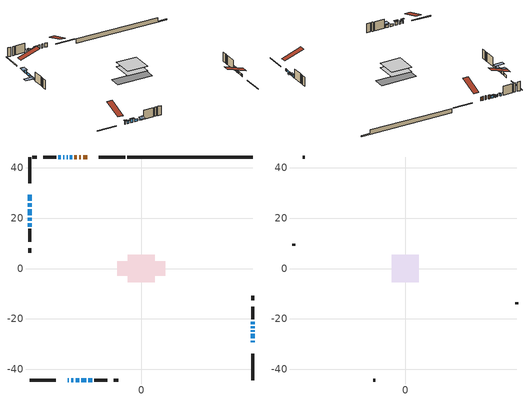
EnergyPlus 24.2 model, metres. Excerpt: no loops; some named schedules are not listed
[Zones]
conditioned space
 floor adiabatic (AdiabaticFloorConstruction): -5.44,-5.44 -5.44,5.44 5.44,5.44 5.44,-5.44 z3.41
 floor foundation (Slab1 construction): -9.48,-2.94 -9.48,2.94 9.48,2.94 9.48,-2.94 z-1.39
 wall outside (RimJoist1 construction): -6.41,44.2 -16.79,44.2 / -44.2,-44.2 -33.82,-44.2 / -44.2,44.2 -44.2,33.82 / 44.2,-44.2 44.2,-33.82 z0.97:1.27
 wall outside (AdiabaticWallConstruction 1): -21.44,44.2 -22.98,44.2 / -23.91,44.2 -24.61,44.2 / -25.54,44.2 -26.47,44.2 z0.97:3
 wall outside (AdiabaticWallConstruction): -29.17,-44.2 -28.76,-44.2 z0.97:2.57; -27.4,44.2 -28.29,44.2 z0.97:2.11; -27.84,-44.2 -26.9,-44.2 z0.97:2.17; -25.97,-44.2 -24.65,-44.2 z0.97:2.8; -44.2,29.17 -44.2,26.87 / -44.2,23.49 -44.2,21.13 / 44.2,-29.17 44.2,-28.67 / -23.72,-44.2 -21.89,-44.2 / -29.22,44.2 -29.61,44.2 / 44.2,-27.74 44.2,-25.91 / 44.2,-24.98 44.2,-24.55 / 44.2,-22.06 44.2,-21.14 / -30.54,44.2 -30.98,44.2 z0.97:2.19; -44.2,25.94 -44.2,24.41 z0.97:2.95; -20.96,-44.2 -19.51,-44.2 z0.97:2.47; -44.2,20.21 -44.2,18.88 / -44.2,17.96 -44.2,16.64 z0.97:1.83; 44.2,-23.62 44.2,-22.98 z0.97:1.81; -31.9,44.2 -32.84,44.2 z0.97:1.96
 wall outside (Wall1 construction): -33.77,44.2 -38.83,44.2 / -18.58,-44.2 -13.52,-44.2 / -44.2,15.71 -44.2,10.65 / 44.2,-20.21 44.2,-15.15 z0.97:5.85
 wall outside (Wall3 construction): -41.46,44.2 -43.27,44.2 / -10.89,-44.2 -9.09,-44.2 / -44.2,8.02 -44.2,6.21 / 44.2,-12.52 44.2,-10.71 z0.97:5.85
 wall foundation (FoundationWall1 construction): -5.48,44.2,-1.39 -5.48,44.2,0.97 39.23,44.2,0.97 39.23,44.2,-0.88 44.2,44.2,-0.88 44.2,44.2,-1.39
 window (WindowConstruction 12): -29.17,-44.2 -28.77,-44.2 z0.97:2.57
 window (WindowConstruction 6): -27.4,44.2 -28.29,44.2 z0.97:2.11
 window (WindowConstruction 7): -27.84,-44.2 -26.9,-44.2 z0.97:2.16
 window (WindowConstruction 8): -25.97,-44.2 -24.65,-44.2 z0.97:2.8
 window (WindowConstruction 9): -44.2,29.17 -44.2,26.87 z0.97:2.19
 window (WindowConstruction 10): -44.2,25.94 -44.2,24.41 z0.97:2.95
 window (WindowConstruction 11): -44.2,23.49 -44.2,21.13 z0.97:2.19
 window (WindowConstruction 14): 44.2,-29.17 44.2,-28.67 z0.97:2.19
 window (WindowConstruction 15): -23.72,-44.2 -21.89,-44.2 z0.97:2.19
 window (WindowConstruction 13): -29.22,44.2 -29.61,44.2 z0.97:2.19
 window (WindowConstruction 16): -20.96,-44.2 -19.51,-44.2 z0.97:2.47
 window (WindowConstruction 17): -44.2,20.21 -44.2,18.89 z0.97:1.83
 window (WindowConstruction 18): -44.2,17.96 -44.2,16.64 z0.97:1.83
 window (WindowConstruction): 44.2,-27.74 44.2,-25.91 z0.97:2.19
 window (WindowConstruction 1): 44.2,-24.98 44.2,-24.55 z0.97:2.19
 window (WindowConstruction 2): 44.2,-23.62 44.2,-22.98 z0.97:1.81
 window (WindowConstruction 3): 44.2,-22.05 44.2,-21.14 z0.97:2.19
 window (WindowConstruction 4): -30.54,44.2 -30.97,44.2 z0.97:2.19
 window (WindowConstruction 5): -31.9,44.2 -32.84,44.2 z0.97:1.96
 door (Door): -21.44,44.2 -22.98,44.2 z0.97:3
 door (Door 1): -23.91,44.2 -24.61,44.2 z0.97:3
 door (Door 2): -25.54,44.2 -26.47,44.2 z0.97:3
 ceiling adiabatic (AdiabaticFloorConstruction): 5.44,-5.44 5.44,5.44 -5.44,5.44 -5.44,-5.44 z3.41
attic - vented
 floor to conditioned space (Floor1 construction Reversed): -5.44,-5.44 -5.44,5.44 5.44,5.44 5.44,-5.44 z5.85
 wall outside (Wall2 construction): -39.76,44.2 -40.53,44.2 / -12.59,-44.2 -11.82,-44.2 / -44.2,9.72 -44.2,8.95 / 44.2,-14.22 44.2,-13.45 z0.97:5.85
 roof outside (Roof1 construction): -20.51,44.2,5.85 -20.51,33.59,9.38 -17.72,33.59,9.38 -17.72,44.2,5.85; -30.1,-44.2,5.85 -30.1,-33.59,9.38 -32.89,-33.59,9.38 -32.89,-44.2,5.85; -44.2,30.1,5.85 -33.59,30.1,9.38 -33.59,32.89,9.38 -44.2,32.89,5.85; 44.2,-30.1,5.85 33.59,-30.1,9.38 33.59,-32.89,9.38 44.2,-32.89,5.85
shading: -28.16,-44.2 -29.78,-44.2 -29.78,-44.66 -28.16,-44.66 z3.18; -28.75,44.2 -26.94,44.2 -26.94,44.66 -28.75,44.66 z2.57; -26.44,-44.2 -28.3,-44.2 -28.3,-44.66 -26.44,-44.66 z2.63; -24.19,-44.2 -26.43,-44.2 -26.43,-44.66 -24.19,-44.66 z3.26; -44.2,23.8 -44.2,26.55 -46.33,26.55 -46.33,23.8 z3.56; -19.13,-44.2 -21.34,-44.2 -21.34,-46.64 -19.13,-46.64 z2.85; -44.2,18.59 -44.2,20.5 -45.42,20.5 -45.42,18.59 z2.13; -44.2,16.34 -44.2,18.26 -49.08,18.26 -49.08,16.34 z2.13; 44.2,-22.68 44.2,-23.92 46.03,-23.92 46.03,-22.68 z2.11; 44.2,-20.53 44.2,-22.66 44.66,-22.66 44.66,-20.53 z2.8; -33.3,44.2 -31.44,44.2 -31.44,44.66 -33.3,44.66 z2.42
[Building]
Building 1: Terrain=Suburbs
[Site:Location]
Halifax Intl AP_NS: Latitude {deg}=44.88; Longitude {deg}=-63.51; Time Zone {hr}=-4; Elevation {m}=145; Keep Site Location Information=Yes
[Site:GroundTemperature:Shallow]
3.15511, 1.33576, 1.19006, 2.05344, 5.51939, 8.9692, 11.96, 13.8546, 14.0156, 12.4746, 9.56009, 6.2161
[Site:WaterMainsTemperature]
Calculation Method=Schedule; Temperature Schedule=mains temperature schedule
[Material] Roughness=Rough; Thermal Absorptance=0.9
Name | Thickness {m} | Conductivity {W/m-K} | Density {kg/m3} | Specific Heat {J/kg-K} | Solar Absorptance | Visible Absorptance
asphalt or fiberglass shingles | 0.00635 | 0.162714 | 1121.4 | 1465.45 | 0.4 | 0.4
ceiling loosefill ins | 0.254 | 0.0480833 | 16.02 | 1046.75 | 0.7 | 0.7
ceiling stud and cavity | 0.1397 | 0.112217 | 65.682 | 1177.47 | 0.7 | 0.7
concrete 4.0 in. | 0.1016 | 1.803125 | 2242.8 | 837.4 | 0.7 | 0.7
concrete 8.0 in. | 0.2032 | 1.803125 | 2242.8 | 837.4 | 0.7 | 0.7
door material | 0.04445 | 0.053851 | 512.64 | 1214.23 | 0.7 | 0.7
door material 1 | 0.04445 | 0.0451087 | 512.64 | 1214.23 | 0.7 | 0.7
exterior vertical ins | 0.0018285 | 0.029427 | 32.04 | 1214.23 | 0.7 | 0.7
floor covering | 0.0127 | 0.0433444 | 54.468 | 1339.84 | 0.6 | 0.6
floor rigid ins; wall rigid ins 1 | 0.512978 | 0.029427 | 32.04 | 1214.23 | 0.7 | 0.7
floor stud and cavity | 0.1397 | 1.75129 | 37.0049 | 1207.88 | 0.7 | 0.7
furniture material conditioned space 1 | 0.1524 | 0.115458 | 640.8 | 1214.23 | 0.6 | 0.6
gypsum board | 0.0127 | 0.160291 | 801 | 837.4 | 0.6 | 0.6
gypsum board 1 | 0.0127 | 0.160291 | 801 | 837.4 | 0.7 | 0.7
osb sheathing 0.5 in. | 0.0127 | 0.115458 | 512.64 | 1214.23 | 0.7 | 0.7
osb sheathing 0.75 in. | 0.01905 | 0.115458 | 512.64 | 1214.23 | 0.7 | 0.7
osb sheathing 2.0 in. | 0.0508 | 0.115458 | 512.64 | 1214.23 | 0.7 | 0.7
rim joist rigid ins; wall rigid ins | 0.051816 | 0.029427 | 32.04 | 1214.23 | 0.7 | 0.7
rim joist stud and cavity | 0.0508 | 0.0405436 | 125.044 | 1163.47 | 0.6 | 0.6
wall stud and cavity | 0.1397 | 0.237545 | 139.0536 | 1170.24 | 0.7 | 0.7
wall stud and cavity 1 | 0.0889 | 6.1454 | 50.32683 | 1063.81 | 0.6 | 0.6
wall stud and cavity 2 | 0.1397 | 0.427258 | 139.0536 | 1170.24 | 0.7 | 0.7
wall stud and cavity 3 | 0.0889 | 0.380278 | 52.3479 | 1209.89 | 0.7 | 0.7
wall stud and cavity 4 | 0.0889 | 0.391764 | 83.0341 | 1211.67 | 0.7 | 0.7
wood siding | 0.0254 | 0.102417 | 544.68 | 1172.36 | 0.4 | 0.4
wood siding 1 | 0.00254 | 0.102417 | 544.68 | 1172.36 | 0.4 | 0.4
wood siding 2; wood siding 3; wood siding 4 | 0.0254 | 0.102417 | 544.68 | 1172.36 | 0.7 | 0.7
[WindowMaterial:SimpleGlazingSystem]
Name | U-Factor {W/m2-K} | Solar Heat Gain Coefficient
WindowMaterial | 2.99685 | 0.54
WindowMaterial 1 | 3.04511 | 0.46
WindowMaterial 10 | 2.992306 | 0.59
WindowMaterial 11 | 3.0383 | 0.47
WindowMaterial 12 | 2.95994 | 0.6
WindowMaterial 13 | 2.992306 | 0.54
WindowMaterial 2 | 3.01559 | 0.52
WindowMaterial 3 | 3.003662 | 0.53
WindowMaterial 4 | 2.99742 | 0.54
WindowMaterial 5 | 2.99117 | 0.54
WindowMaterial 6 | 2.94461 | 0.62
WindowMaterial 7 | 2.98833 | 0.58
WindowMaterial 8 | 2.94007 | 0.62
WindowMaterial 9 | 3.01104 | 0.58
[Construction]
AdiabaticFloorConstruction: floor stud and cavity, floor rigid ins, osb sheathing 0.75 in., floor covering
AdiabaticWallConstruction: wood siding 3, wall rigid ins 1, wall stud and cavity 3, gypsum board
AdiabaticWallConstruction 1: wood siding 4, wall rigid ins 1, wall stud and cavity 3, gypsum board
Door; Door 2: door material
Door 1: door material 1
Floor1 construction Reversed: gypsum board, ceiling stud and cavity, ceiling loosefill ins
FoundationWall1 construction: concrete 8.0 in., gypsum board 1
furniture construction conditioned space 1: furniture material conditioned space 1
PartitionWallConstruction: gypsum board, wall stud and cavity 4, gypsum board
RimJoist1 construction: wood siding 2, rim joist rigid ins, osb sheathing 2.0 in., rim joist stud and cavity
Roof1 construction: asphalt or fiberglass shingles
Slab1 construction: concrete 4.0 in.
Wall1 construction: wood siding, wall rigid ins, osb sheathing 0.5 in., wall stud and cavity, gypsum board
Wall2 construction: wood siding 1, wall stud and cavity 1
Wall3 construction: wood siding, wall rigid ins, osb sheathing 0.5 in., wall stud and cavity 2, gypsum board
WindowConstruction; WindowConstruction 15; WindowConstruction 3: WindowMaterial
WindowConstruction 1; WindowConstruction 2; WindowConstruction 4: WindowMaterial 1
WindowConstruction 10: WindowMaterial 7
WindowConstruction 11: WindowMaterial 8
WindowConstruction 12: WindowMaterial 9
WindowConstruction 13: WindowMaterial 10
WindowConstruction 14: WindowMaterial 11
WindowConstruction 16: WindowMaterial 12
WindowConstruction 17; WindowConstruction 18: WindowMaterial 13
WindowConstruction 5: WindowMaterial 2
WindowConstruction 6: WindowMaterial 3
WindowConstruction 7: WindowMaterial 4
WindowConstruction 8: WindowMaterial 5
WindowConstruction 9: WindowMaterial 6
[Zone] Multiplier=1; Part of Total Floor Area=Yes
Name | Volume {m3}
attic - vented | 68.0215
conditioned space | 586.5
[Space]
Name | Zone | Volume {m3}
attic - vented 1 | attic - vented | 68.0215
conditioned space 1 | conditioned space | 586.5
[ZoneInfiltration:EffectiveLeakageArea]
infil attic - vented 1: Zone or Space=attic - vented 1; Schedule=Always On Discrete; Effective Air Leakage Area {cm2}=4246.21; Stack Coefficient=0.000584932; Wind Coefficient=1.63408e-05
[ZoneMixing]
whole house fan mix: Zone or Space=attic - vented; Schedule=Always On Continuous; Design Flow Rate Calculation Method=Flow/Zone; Design Flow Rate {m3/s}=0; Source Zone or Space=conditioned space
[SurfaceProperty:ExposedFoundationPerimeter]
Slab1: Exposed Perimeter Calculation Method=TotalExposedPerimeter; Total Exposed Perimeter {m}=49.682
[InternalMass] Zone or ZoneList=conditioned space; Space or SpaceList=conditioned space 1
Name | Construction | Surface Area {m2}
furniture mass conditioned space 1 | furniture construction conditioned space 1 | 92
partition wall mass | PartitionWallConstruction | 230
[Lights]
interior lighting: Zone or ZoneList or Space or SpaceList=conditioned space 1; Schedule=interior lighting schedule; Design Level Calculation Method=LightingLevel; Lighting Level {W}=343.2; Return Air Fraction=0; Fraction Radiant=0.6; Fraction Visible=0.2; Fraction Replaceable=1
[People]
occupants: Zone or ZoneList or Space or SpaceList=conditioned space 1; Number of People Schedule=occupants schedule; Number of People Calculation Method=People; Number of People=3; Fraction Radiant=0.314171; Sensible Heat Fraction=0.56303; Activity Level Schedule=occupants activity schedule; Carbon Dioxide Generation Rate {m3/s-W}=0; Enable ASHRAE 55 Comfort Warnings=No; Mean Radiant Temperature Calculation Type=EnclosureAveraged
[ElectricEquipment] Zone or ZoneList or Space or SpaceList=conditioned space 1; Design Level Calculation Method=EquipmentLevel
Name | Schedule | Design Level {W} | Fraction Latent | Fraction Radiant | Fraction Lost
clothes dryer | clothes dryer schedule | 140.772 | 0.015 | 0.081 | 0.85
clothes washer | clothes washer schedule | 32.1985 | 0.03 | 0.162 | 0.7
cooking range | cooking range schedule | 215.147 | 0.08 | 0.432 | 0.2
dishwasher | dishwasher schedule | 66.8632 | 0.3 | 0.18 | 0.4
fridge | fridge schedule | 72.9452 | 0 | 0.6 | 0
mech vent bath fan 0 | mech vent bath fan 0 schedule | 50.2 | 0 | 0 | 1
mech vent bath fan 1 | mech vent bath fan 1 schedule | 50.2 | 0 | 0 | 1
mech vent house fan | mech vent house fan schedule | 20.6 | 0 | 0 | 0.5
mech vent house fan cfis | mech vent house fan cfis schedule | 0 | 0 | 0 | 0
mech vent range fan 0 | mech vent range fan 0 schedule | 57 | 0 | 0 | 1
misc plug loads | misc plug loads schedule | 494.7 | 0.045 | 0.513 | 0.1
whole house fan | Always On Discrete | 0 | 0 | 0 | 1
[OtherEquipment] Zone or ZoneList or Space or SpaceList=conditioned space 1; Design Level Calculation Method=EquipmentLevel
Name | Fuel Type | Schedule | Design Level {W} | Fraction Latent | Fraction Radiant | Fraction Lost
clothes dryer 1 | Electricity | clothes dryer schedule | 0 | 0.015 | 0.081 | 0.85
cooking range 1 | Electricity | cooking range schedule | 0 | 0.08 | 0.432 | 0.2
general water use latent | None | general water use schedule | 62.594 | 1 | 0 | 0
general water use sensible | None | general water use schedule | -61.6891 | 0 | 0.6 | 0
mech vent house fan latent load | None | Always On Discrete | 0 | 1 | 0 | 0
mech vent house fan sensible load | None | Always On Discrete | 0 | 0 | 0 | 0
water heater energy adjustment1 | Electricity | Always On Discrete | 0.01 | 0 | 0 | 1
[ZoneInfiltration:DesignFlowRate] Zone or ZoneList or Space or SpaceList=conditioned space 1; Schedule=Always On Discrete; Design Flow Rate Calculation Method=Flow/Zone; Design Flow Rate {m3/s}=0
infil flow; natural vent flow; whole house fan flow
[Foundation:Kiva]
Foundation Kiva 1: Initial Indoor Air Temperature {C}=18; Wall Height Above Grade {m}=0.969996; Wall Depth Below Slab {m}=0.2032; Custom Block Material Name 1=exterior vertical ins; Custom Block Depth 1 {m}=2.36001; Custom Block X Position 1 {m}=0.2159; Custom Block Z Position 1 {m}=0
[Foundation:Kiva:Settings]
Soil Conductivity {W/m-K}=0.849921; Soil Density {kg/m3}=1842.3; Soil Specific Heat {J/kg-K}=418.7; Ground Solar Absorptivity=0.9; Ground Thermal Absorptivity=0.9; Ground Surface Roughness {m}=0.03; Far-Field Width {m}=40; Deep-Ground Boundary Condition=ZeroFlux; Deep-Ground Depth {m}=40; Minimum Cell Dimension {m}=0.2; Maximum Cell Growth Coefficient=3; Simulation Timestep=Timestep
[Exterior:Lights]
exterior lighting: Schedule=exterior lighting schedule; Design Level {W}=75.6
[Schedule:Constant]
Name | Hourly Value
Always On Continuous; mech vent house fan schedule; mech vent house fan cfis schedule; Always On Discrete | 1
occupants activity schedule | 117.228
fridge schedule | 0
[Schedule:Week:Daily]
interior lighting schedule Week Rule - Jan1-Jan27: interior lighting schedule day, interior lighting schedule day, interior lighting schedule day, interior lighting schedule day, interior lighting schedule day, interior lighting schedule day, interior lighting schedule day, interior lighting schedule default day, interior lighting schedule default day, interior lighting schedule default day, interior lighting schedule default day, interior lighting schedule default day
interior lighting schedule Week Rule - Jan28-Feb3: interior lighting schedule day, interior lighting schedule day, interior lighting schedule day, interior lighting schedule day, interior lighting schedule day 1, interior lighting schedule day 1, interior lighting schedule day 1, interior lighting schedule default day, interior lighting schedule default day, interior lighting schedule default day, interior lighting schedule default day, interior lighting schedule default day
interior lighting schedule Week Rule - Feb4-Feb24: interior lighting schedule day 1, interior lighting schedule day 1, interior lighting schedule day 1, interior lighting schedule day 1, interior lighting schedule day 1, interior lighting schedule day 1, interior lighting schedule day 1, interior lighting schedule default day, interior lighting schedule default day, interior lighting schedule default day, interior lighting schedule default day, interior lighting schedule default day
interior lighting schedule Week Rule - Feb25-Mar3: interior lighting schedule day 1, interior lighting schedule day 1, interior lighting schedule day 1, interior lighting schedule day 1, interior lighting schedule day 2, interior lighting schedule day 2, interior lighting schedule day 2, interior lighting schedule default day, interior lighting schedule default day, interior lighting schedule default day, interior lighting schedule default day, interior lighting schedule default day
interior lighting schedule Week Rule - Mar4-Mar31: interior lighting schedule day 2, interior lighting schedule day 2, interior lighting schedule day 2, interior lighting schedule day 2, interior lighting schedule day 2, interior lighting schedule day 2, interior lighting schedule day 2, interior lighting schedule default day, interior lighting schedule default day, interior lighting schedule default day, interior lighting schedule default day, interior lighting schedule default day
interior lighting schedule Week Rule - Apr1-Apr28: interior lighting schedule day 3, interior lighting schedule day 3, interior lighting schedule day 3, interior lighting schedule day 3, interior lighting schedule day 3, interior lighting schedule day 3, interior lighting schedule day 3, interior lighting schedule default day, interior lighting schedule default day, interior lighting schedule default day, interior lighting schedule default day, interior lighting schedule default day
interior lighting schedule Week Rule - Apr29-May5: interior lighting schedule day 3, interior lighting schedule day 3, interior lighting schedule day 4, interior lighting schedule day 4, interior lighting schedule day 4, interior lighting schedule day 4, interior lighting schedule day 4, interior lighting schedule default day, interior lighting schedule default day, interior lighting schedule default day, interior lighting schedule default day, interior lighting schedule default day
interior lighting schedule Week Rule - May6-May26: interior lighting schedule day 4, interior lighting schedule day 4, interior lighting schedule day 4, interior lighting schedule day 4, interior lighting schedule day 4, interior lighting schedule day 4, interior lighting schedule day 4, interior lighting schedule default day, interior lighting schedule default day, interior lighting schedule default day, interior lighting schedule default day, interior lighting schedule default day
interior lighting schedule Week Rule - May27-Jun2: interior lighting schedule day 4, interior lighting schedule day 4, interior lighting schedule day 4, interior lighting schedule day 4, interior lighting schedule day 4, interior lighting schedule day 5, interior lighting schedule day 5, interior lighting schedule default day, interior lighting schedule default day, interior lighting schedule default day, interior lighting schedule default day, interior lighting schedule default day
interior lighting schedule Week Rule - Jun3-Jun30: interior lighting schedule day 5, interior lighting schedule day 5, interior lighting schedule day 5, interior lighting schedule day 5, interior lighting schedule day 5, interior lighting schedule day 5, interior lighting schedule day 5, interior lighting schedule default day, interior lighting schedule default day, interior lighting schedule default day, interior lighting schedule default day, interior lighting schedule default day
interior lighting schedule Week Rule - Jul1-Jul28: interior lighting schedule day 6, interior lighting schedule day 6, interior lighting schedule day 6, interior lighting schedule day 6, interior lighting schedule day 6, interior lighting schedule day 6, interior lighting schedule day 6, interior lighting schedule default day, interior lighting schedule default day, interior lighting schedule default day, interior lighting schedule default day, interior lighting schedule default day
interior lighting schedule Week Rule - Jul29-Aug4: interior lighting schedule day 6, interior lighting schedule day 6, interior lighting schedule day 6, interior lighting schedule day 7, interior lighting schedule day 7, interior lighting schedule day 7, interior lighting schedule day 7, interior lighting schedule default day, interior lighting schedule default day, interior lighting schedule default day, interior lighting schedule default day, interior lighting schedule default day
interior lighting schedule Week Rule - Aug5-Aug25: interior lighting schedule day 7, interior lighting schedule day 7, interior lighting schedule day 7, interior lighting schedule day 7, interior lighting schedule day 7, interior lighting schedule day 7, interior lighting schedule day 7, interior lighting schedule default day, interior lighting schedule default day, interior lighting schedule default day, interior lighting schedule default day, interior lighting schedule default day
interior lighting schedule Week Rule - Aug26-Sep1: interior lighting schedule day 7, interior lighting schedule day 7, interior lighting schedule day 7, interior lighting schedule day 7, interior lighting schedule day 7, interior lighting schedule day 7, interior lighting schedule day 8, interior lighting schedule default day, interior lighting schedule default day, interior lighting schedule default day, interior lighting schedule default day, interior lighting schedule default day
interior lighting schedule Week Rule - Sep2-Sep29: interior lighting schedule day 8, interior lighting schedule day 8, interior lighting schedule day 8, interior lighting schedule day 8, interior lighting schedule day 8, interior lighting schedule day 8, interior lighting schedule day 8, interior lighting schedule default day, interior lighting schedule default day, interior lighting schedule default day, interior lighting schedule default day, interior lighting schedule default day
interior lighting schedule Week Rule - Sep30-Oct6: interior lighting schedule day 8, interior lighting schedule day 9, interior lighting schedule day 9, interior lighting schedule day 9, interior lighting schedule day 9, interior lighting schedule day 9, interior lighting schedule day 9, interior lighting schedule default day, interior lighting schedule default day, interior lighting schedule default day, interior lighting schedule default day, interior lighting schedule default day
interior lighting schedule Week Rule - Oct7-Oct27: interior lighting schedule day 9, interior lighting schedule day 9, interior lighting schedule day 9, interior lighting schedule day 9, interior lighting schedule day 9, interior lighting schedule day 9, interior lighting schedule day 9, interior lighting schedule default day, interior lighting schedule default day, interior lighting schedule default day, interior lighting schedule default day, interior lighting schedule default day
interior lighting schedule Week Rule - Oct28-Nov3: interior lighting schedule day 9, interior lighting schedule day 9, interior lighting schedule day 9, interior lighting schedule day 9, interior lighting schedule day 10, interior lighting schedule day 10, interior lighting schedule day 10, interior lighting schedule default day, interior lighting schedule default day, interior lighting schedule default day, interior lighting schedule default day, interior lighting schedule default day
interior lighting schedule Week Rule - Nov4-Nov24: interior lighting schedule day 10, interior lighting schedule day 10, interior lighting schedule day 10, interior lighting schedule day 10, interior lighting schedule day 10, interior lighting schedule day 10, interior lighting schedule day 10, interior lighting schedule default day, interior lighting schedule default day, interior lighting schedule default day, interior lighting schedule default day, interior lighting schedule default day
interior lighting schedule Week Rule - Nov25-Dec1: interior lighting schedule day 10, interior lighting schedule day 10, interior lighting schedule day 10, interior lighting schedule day 10, interior lighting schedule day 10, interior lighting schedule day 10, interior lighting schedule day 11, interior lighting schedule default day, interior lighting schedule default day, interior lighting schedule default day, interior lighting schedule default day, interior lighting schedule default day
interior lighting schedule Week Rule - Dec2-Dec31: interior lighting schedule day 11, interior lighting schedule day 11, interior lighting schedule day 11, interior lighting schedule day 11, interior lighting schedule day 11, interior lighting schedule day 11, interior lighting schedule day 11, interior lighting schedule default day, interior lighting schedule default day, interior lighting schedule default day, interior lighting schedule default day, interior lighting schedule default day
occupants schedule Week Rule - Jan1-Dec31: occupants schedule day, occupants schedule day, occupants schedule day, occupants schedule day, occupants schedule day, occupants schedule day, occupants schedule day, occupants schedule default day, occupants schedule default day, occupants schedule default day, occupants schedule default day, occupants schedule default day
clothes dryer schedule Week Rule - Jan1-Dec31: clothes dryer schedule day, clothes dryer schedule day, clothes dryer schedule day, clothes dryer schedule day, clothes dryer schedule day, clothes dryer schedule day, clothes dryer schedule day, clothes dryer schedule default day, clothes dryer schedule default day, clothes dryer schedule default day, clothes dryer schedule default day, clothes dryer schedule default day
clothes washer schedule Week Rule - Jan1-Dec31: clothes washer schedule day, clothes washer schedule day, clothes washer schedule day, clothes washer schedule day, clothes washer schedule day, clothes washer schedule day, clothes washer schedule day, clothes washer schedule default day, clothes washer schedule default day, clothes washer schedule default day, clothes washer schedule default day, clothes washer schedule default day
cooking range schedule Week Rule - Jan1-Dec31: cooking range schedule day, cooking range schedule day, cooking range schedule day, cooking range schedule day, cooking range schedule day, cooking range schedule day, cooking range schedule day, cooking range schedule default day, cooking range schedule default day, cooking range schedule default day, cooking range schedule default day, cooking range schedule default day
dishwasher schedule Week Rule - Jan1-Dec31: dishwasher schedule day, dishwasher schedule day, dishwasher schedule day, dishwasher schedule day, dishwasher schedule day, dishwasher schedule day, dishwasher schedule day, dishwasher schedule default day, dishwasher schedule default day, dishwasher schedule default day, dishwasher schedule default day, dishwasher schedule default day
mech vent bath fan 0 schedule Week Rule - Jan1-Dec31: mech vent bath fan 0 schedule day, mech vent bath fan 0 schedule day, mech vent bath fan 0 schedule day, mech vent bath fan 0 schedule day, mech vent bath fan 0 schedule day, mech vent bath fan 0 schedule day, mech vent bath fan 0 schedule day, mech vent bath fan 0 schedule default day, mech vent bath fan 0 schedule default day, mech vent bath fan 0 schedule default day, mech vent bath fan 0 schedule default day, mech vent bath fan 0 schedule default day
mech vent bath fan 1 schedule Week Rule - Jan1-Dec31: mech vent bath fan 1 schedule day, mech vent bath fan 1 schedule day, mech vent bath fan 1 schedule day, mech vent bath fan 1 schedule day, mech vent bath fan 1 schedule day, mech vent bath fan 1 schedule day, mech vent bath fan 1 schedule day, mech vent bath fan 1 schedule default day, mech vent bath fan 1 schedule default day, mech vent bath fan 1 schedule default day, mech vent bath fan 1 schedule default day, mech vent bath fan 1 schedule default day
mech vent range fan 0 schedule Week Rule - Jan1-Dec31: mech vent range fan 0 schedule day, mech vent range fan 0 schedule day, mech vent range fan 0 schedule day, mech vent range fan 0 schedule day, mech vent range fan 0 schedule day, mech vent range fan 0 schedule day, mech vent range fan 0 schedule day, mech vent range fan 0 schedule default day, mech vent range fan 0 schedule default day, mech vent range fan 0 schedule default day, mech vent range fan 0 schedule default day, mech vent range fan 0 schedule default day
misc plug loads schedule Week Rule - Jan1-Dec31: misc plug loads schedule day, misc plug loads schedule day, misc plug loads schedule day, misc plug loads schedule day, misc plug loads schedule day, misc plug loads schedule day, misc plug loads schedule day, misc plug loads schedule default day, misc plug loads schedule default day, misc plug loads schedule default day, misc plug loads schedule default day, misc plug loads schedule default day
general water use schedule Week Rule - Jan1-Dec31: general water use schedule day, general water use schedule day, general water use schedule day, general water use schedule day, general water use schedule day, general water use schedule day, general water use schedule day, general water use schedule default day, general water use schedule default day, general water use schedule default day, general water use schedule default day, general water use schedule default day
exterior lighting schedule Week Rule - Jan1-Jan27: exterior lighting schedule day, exterior lighting schedule day, exterior lighting schedule day, exterior lighting schedule day, exterior lighting schedule day, exterior lighting schedule day, exterior lighting schedule day, exterior lighting schedule default day, exterior lighting schedule default day, exterior lighting schedule default day, exterior lighting schedule default day, exterior lighting schedule default day
exterior lighting schedule Week Rule - Jan28-Feb3: exterior lighting schedule day, exterior lighting schedule day, exterior lighting schedule day, exterior lighting schedule day, exterior lighting schedule day 1, exterior lighting schedule day 1, exterior lighting schedule day 1, exterior lighting schedule default day, exterior lighting schedule default day, exterior lighting schedule default day, exterior lighting schedule default day, exterior lighting schedule default day
exterior lighting schedule Week Rule - Feb4-Feb24: exterior lighting schedule day 1, exterior lighting schedule day 1, exterior lighting schedule day 1, exterior lighting schedule day 1, exterior lighting schedule day 1, exterior lighting schedule day 1, exterior lighting schedule day 1, exterior lighting schedule default day, exterior lighting schedule default day, exterior lighting schedule default day, exterior lighting schedule default day, exterior lighting schedule default day
exterior lighting schedule Week Rule - Feb25-Mar3: exterior lighting schedule day 1, exterior lighting schedule day 1, exterior lighting schedule day 1, exterior lighting schedule day 1, exterior lighting schedule day 2, exterior lighting schedule day 2, exterior lighting schedule day 2, exterior lighting schedule default day, exterior lighting schedule default day, exterior lighting schedule default day, exterior lighting schedule default day, exterior lighting schedule default day
exterior lighting schedule Week Rule - Mar4-Mar31: exterior lighting schedule day 2, exterior lighting schedule day 2, exterior lighting schedule day 2, exterior lighting schedule day 2, exterior lighting schedule day 2, exterior lighting schedule day 2, exterior lighting schedule day 2, exterior lighting schedule default day, exterior lighting schedule default day, exterior lighting schedule default day, exterior lighting schedule default day, exterior lighting schedule default day
exterior lighting schedule Week Rule - Apr1-Apr28: exterior lighting schedule day 3, exterior lighting schedule day 3, exterior lighting schedule day 3, exterior lighting schedule day 3, exterior lighting schedule day 3, exterior lighting schedule day 3, exterior lighting schedule day 3, exterior lighting schedule default day, exterior lighting schedule default day, exterior lighting schedule default day, exterior lighting schedule default day, exterior lighting schedule default day
exterior lighting schedule Week Rule - Apr29-May5: exterior lighting schedule day 3, exterior lighting schedule day 3, exterior lighting schedule day 4, exterior lighting schedule day 4, exterior lighting schedule day 4, exterior lighting schedule day 4, exterior lighting schedule day 4, exterior lighting schedule default day, exterior lighting schedule default day, exterior lighting schedule default day, exterior lighting schedule default day, exterior lighting schedule default day
exterior lighting schedule Week Rule - May6-May26: exterior lighting schedule day 4, exterior lighting schedule day 4, exterior lighting schedule day 4, exterior lighting schedule day 4, exterior lighting schedule day 4, exterior lighting schedule day 4, exterior lighting schedule day 4, exterior lighting schedule default day, exterior lighting schedule default day, exterior lighting schedule default day, exterior lighting schedule default day, exterior lighting schedule default day
exterior lighting schedule Week Rule - May27-Jun2: exterior lighting schedule day 4, exterior lighting schedule day 4, exterior lighting schedule day 4, exterior lighting schedule day 4, exterior lighting schedule day 4, exterior lighting schedule day 5, exterior lighting schedule day 5, exterior lighting schedule default day, exterior lighting schedule default day, exterior lighting schedule default day, exterior lighting schedule default day, exterior lighting schedule default day
exterior lighting schedule Week Rule - Jun3-Jun30: exterior lighting schedule day 5, exterior lighting schedule day 5, exterior lighting schedule day 5, exterior lighting schedule day 5, exterior lighting schedule day 5, exterior lighting schedule day 5, exterior lighting schedule day 5, exterior lighting schedule default day, exterior lighting schedule default day, exterior lighting schedule default day, exterior lighting schedule default day, exterior lighting schedule default day
exterior lighting schedule Week Rule - Jul1-Jul28: exterior lighting schedule day 6, exterior lighting schedule day 6, exterior lighting schedule day 6, exterior lighting schedule day 6, exterior lighting schedule day 6, exterior lighting schedule day 6, exterior lighting schedule day 6, exterior lighting schedule default day, exterior lighting schedule default day, exterior lighting schedule default day, exterior lighting schedule default day, exterior lighting schedule default day
exterior lighting schedule Week Rule - Jul29-Aug4: exterior lighting schedule day 6, exterior lighting schedule day 6, exterior lighting schedule day 6, exterior lighting schedule day 7, exterior lighting schedule day 7, exterior lighting schedule day 7, exterior lighting schedule day 7, exterior lighting schedule default day, exterior lighting schedule default day, exterior lighting schedule default day, exterior lighting schedule default day, exterior lighting schedule default day
exterior lighting schedule Week Rule - Aug5-Aug25: exterior lighting schedule day 7, exterior lighting schedule day 7, exterior lighting schedule day 7, exterior lighting schedule day 7, exterior lighting schedule day 7, exterior lighting schedule day 7, exterior lighting schedule day 7, exterior lighting schedule default day, exterior lighting schedule default day, exterior lighting schedule default day, exterior lighting schedule default day, exterior lighting schedule default day
[Schedule:Year]
interior lighting schedule: interior lighting schedule Week Rule - Jan1-Jan27, 1, 1, 1, 27, interior lighting schedule Week Rule - Jan28-Feb3, 1, 28, 2, 3, interior lighting schedule Week Rule - Feb4-Feb24, 2, 4, 2, 24, interior lighting schedule Week Rule - Feb25-Mar3, 2, 25, 3, 3, interior lighting schedule Week Rule - Mar4-Mar31, 3, 4, 3, 31, interior lighting schedule Week Rule - Apr1-Apr28, 4, 1, 4, 28, interior lighting schedule Week Rule - Apr29-May5, 4, 29, 5, 5, interior lighting schedule Week Rule - May6-May26, 5, 6, 5, 26, interior lighting schedule Week Rule - May27-Jun2, 5, 27, 6, 2, interior lighting schedule Week Rule - Jun3-Jun30, 6, 3, 6, 30, interior lighting schedule Week Rule - Jul1-Jul28, 7, 1, 7, 28, interior lighting schedule Week Rule - Jul29-Aug4, 7, 29, 8, 4, interior lighting schedule Week Rule - Aug5-Aug25, 8, 5, 8, 25, interior lighting schedule Week Rule - Aug26-Sep1, 8, 26, 9, 1, interior lighting schedule Week Rule - Sep2-Sep29, 9, 2, 9, 29, interior lighting schedule Week Rule - Sep30-Oct6, 9, 30, 10, 6, interior lighting schedule Week Rule - Oct7-Oct27, 10, 7, 10, 27, interior lighting schedule Week Rule - Oct28-Nov3, 10, 28, 11, 3, interior lighting schedule Week Rule - Nov4-Nov24, 11, 4, 11, 24, interior lighting schedule Week Rule - Nov25-Dec1, 11, 25, 12, 1, interior lighting schedule Week Rule - Dec2-Dec31, 12, 2, 12, 31
occupants schedule: occupants schedule Week Rule - Jan1-Dec31, 1, 1, 12, 31
clothes dryer schedule: clothes dryer schedule Week Rule - Jan1-Dec31, 1, 1, 12, 31
clothes washer schedule: clothes washer schedule Week Rule - Jan1-Dec31, 1, 1, 12, 31
cooking range schedule: cooking range schedule Week Rule - Jan1-Dec31, 1, 1, 12, 31
dishwasher schedule: dishwasher schedule Week Rule - Jan1-Dec31, 1, 1, 12, 31
mech vent bath fan 0 schedule: mech vent bath fan 0 schedule Week Rule - Jan1-Dec31, 1, 1, 12, 31
mech vent bath fan 1 schedule: mech vent bath fan 1 schedule Week Rule - Jan1-Dec31, 1, 1, 12, 31
mech vent range fan 0 schedule: mech vent range fan 0 schedule Week Rule - Jan1-Dec31, 1, 1, 12, 31
misc plug loads schedule: misc plug loads schedule Week Rule - Jan1-Dec31, 1, 1, 12, 31
general water use schedule: general water use schedule Week Rule - Jan1-Dec31, 1, 1, 12, 31
exterior lighting schedule: exterior lighting schedule Week Rule - Jan1-Jan27, 1, 1, 1, 27, exterior lighting schedule Week Rule - Jan28-Feb3, 1, 28, 2, 3, exterior lighting schedule Week Rule - Feb4-Feb24, 2, 4, 2, 24, exterior lighting schedule Week Rule - Feb25-Mar3, 2, 25, 3, 3, exterior lighting schedule Week Rule - Mar4-Mar31, 3, 4, 3, 31, exterior lighting schedule Week Rule - Apr1-Apr28, 4, 1, 4, 28, exterior lighting schedule Week Rule - Apr29-May5, 4, 29, 5, 5, exterior lighting schedule Week Rule - May6-May26, 5, 6, 5, 26, exterior lighting schedule Week Rule - May27-Jun2, 5, 27, 6, 2, exterior lighting schedule Week Rule - Jun3-Jun30, 6, 3, 6, 30, exterior lighting schedule Week Rule - Jul1-Jul28, 7, 1, 7, 28, exterior lighting schedule Week Rule - Jul29-Aug4, 7, 29, 8, 4, exterior lighting schedule Week Rule - Aug5-Aug25, 8, 5, 8, 25, exterior lighting schedule Week Rule - Aug26-Sep1, 8, 26, 9, 1, exterior lighting schedule Week Rule - Sep2-Sep29, 9, 2, 9, 29, exterior lighting schedule Week Rule - Sep30-Oct6, 9, 30, 10, 6, exterior lighting schedule Week Rule - Oct7-Oct27, 10, 7, 10, 27, exterior lighting schedule Week Rule - Oct28-Nov3, 10, 28, 11, 3, exterior lighting schedule Week Rule - Nov4-Nov24, 11, 4, 11, 24, exterior lighting schedule Week Rule - Nov25-Dec1, 11, 25, 12, 1, exterior lighting schedule Week Rule - Dec2-Dec31, 12, 2, 12, 31
[Schedule:Compact]
mains temperature schedule: Through: 01/01, For: AllDays, Until: 24:00, 7.41, Through: 01/02, For: AllDays, Until: 24:00, 7.34833, Through: 01/03, For: AllDays, Until: 24:00, 7.28778, Through: 01/04, For: AllDays, Until: 24:00, 7.22889, Through: 01/05, For: AllDays, Until: 24:00, 7.17056, Through: 01/06, For: AllDays, Until: 24:00, 7.11333, Through: 01/07, For: AllDays, Until: 24:00, 7.05722, Through: 01/08, For: AllDays, Until: 24:00, 7.00167, Through: 01/09, For: AllDays, Until: 24:00, 6.94778, Through: 01/10, For: AllDays, Until: 24:00, 6.895, Through: 01/11, For: AllDays, Until: 24:00, 6.84333, Through: 01/12, For: AllDays, Until: 24:00, 6.79278, Through: 01/13, For: AllDays, Until: 24:00, 6.74389, Through: 01/14, For: AllDays, Until: 24:00, 6.69556, Through: 01/15, For: AllDays, Until: 24:00, 6.64889, Through: 01/16, For: AllDays, Until: 24:00, 6.60278, Through: 01/17, For: AllDays, Until: 24:00, 6.55833, Through: 01/18, For: AllDays, Until: 24:00, 6.515, Through: 01/19, For: AllDays, Until: 24:00, 6.47333, Through: 01/20, For: AllDays, Until: 24:00, 6.43278, Through: 01/21, For: AllDays, Until: 24:00, 6.39333, Through: 01/22, For: AllDays, Until: 24:00, 6.355, Through: 01/23, For: AllDays, Until: 24:00, 6.31833, Through: 01/24, For: AllDays, Until: 24:00, 6.28278, Through: 01/25, For: AllDays, Until: 24:00, 6.24889, Through: 01/26, For: AllDays, Until: 24:00, 6.21611, Through: 01/27, For: AllDays, Until: 24:00, 6.18444, Through: 01/28, For: AllDays, Until: 24:00, 6.15444, Through: 01/29, For: AllDays, Until: 24:00, 6.12556, Through: 01/30, For: AllDays, Until: 24:00, 6.09833, Through: 01/31, For: AllDays, Until: 24:00, 6.07222, Through: 02/01, For: AllDays, Until: 24:00, 6.04778, Through: 02/02, For: AllDays, Until: 24:00, 6.02444, Through: 02/03, For: AllDays, Until: 24:00, 6.00278, Through: 02/04, For: AllDays, Until: 24:00, 5.98222, Through: 02/05, For: AllDays, Until: 24:00, 5.96333, Through: 02/06, For: AllDays, Until: 24:00, 5.94556, Through: 02/07, For: AllDays, Until: 24:00, 5.92944, Through: 02/08, For: AllDays, Until: 24:00, 5.915, Through: 02/09, For: AllDays, Until: 24:00, 5.90167, Through: 02/10, For: AllDays, Until: 24:00, 5.89, Through: 02/11, For: AllDays, Until: 24:00, 5.87944, Through: 02/12, For: AllDays, Until: 24:00, 5.87056, Through: 02/13, For: AllDays, Until: 24:00, 5.86333, Through: 02/14, For: AllDays, Until: 24:00, 5.85722, Through: 02/15, For: AllDays, Until: 24:00, 5.85278, Through: 02/16, For: AllDays, Until: 24:00, 5.84944, Through: 02/17, For: AllDays, Until: 24:00, 5.84833, Through: 02/18, For: AllDays, Until: 24:00, 5.84778, Through: 02/19, For: AllDays, Until: 24:00, 5.84944, Through: 02/20, For: AllDays, Until: 24:00, 5.85167, Through: 02/21, For: AllDays, Until: 24:00, 5.85611, Through: 02/22, For: AllDays, Until: 24:00, 5.86167, Through: 02/23, For: AllDays, Until: 24:00, 5.86889, Through: 02/24, For: AllDays, Until: 24:00, 5.87722, Through: 02/25, For: AllDays, Until: 24:00, 5.88722, Through: 02/26, For: AllDays, Until: 24:00, 5.89889, Through: 02/27, For: AllDays, Until: 24:00, 5.91167, Through: 02/28, For: AllDays, Until: 24:00, 5.92611, Through: 03/01, For: AllDays, Until: 24:00, 5.94222, Through: 03/02, For: AllDays, Until: 24:00, 5.95944, Through: 03/03, For: AllDays, Until: 24:00, 5.97778, Through: 03/04, For: AllDays, Until: 24:00, 5.99778, Through: 03/05, For: AllDays, Until: 24:00, 6.01944, Through: 03/06, For: AllDays, Until: 24:00, 6.04222, Through: 03/07, For: AllDays, Until: 24:00, 6.06667, Through: 03/08, For: AllDays, Until: 24:00, 6.09222, Through: 03/09, For: AllDays, Until: 24:00, 6.11944, Through: 03/10, For: AllDays, Until: 24:00, 6.14778, Through: 03/11, For: AllDays, Until: 24:00, 6.17722, Through: 03/12, For: AllDays, Until: 24:00, 6.20833, Through: 03/13, For: AllDays, Until: 24:00, 6.24111, Through: 03/14, For: AllDays, Until: 24:00, 6.275, Through: 03/15, For: AllDays, Until: 24:00, 6.31, Through: 03/16, For: AllDays, Until: 24:00, 6.34667, Through: 03/17, For: AllDays, Until: 24:00, 6.38444, Through: 03/18, For: AllDays, Until: 24:00, 6.42333, Through: 03/19, For: AllDays, Until: 24:00, 6.46389, Through: 03/20, For: AllDays, Until: 24:00, 6.50556, Through: 03/21, For: AllDays, Until: 24:00, 6.54833, Through: 03/22, For: AllDays, Until: 24:00, 6.59278, Through: 03/23, For: AllDays, Until: 24:00, 6.63833, Through: 03/24, For: AllDays, Until: 24:00, 6.685, Through: 03/25, For: AllDays, Until: 24:00, 6.73278, Through: 03/26, For: AllDays, Until: 24:00, 6.78167, Through: 03/27, For: AllDays, Until: 24:00, 6.83167, Through: 03/28, For: AllDays, Until: 24:00, 6.88333, Through: 03/29, For: AllDays, Until: 24:00, 6.93611, Through: 03/30, For: AllDays, Until: 24:00, 6.98944, Through: 03/31, For: AllDays, Until: 24:00, 7.04444, Through: 04/01, For: AllDays, Until: 24:00, 7.1, Through: 04/02, For: AllDays, Until: 24:00, 7.15722, Through: 04/03, For: AllDays, Until: 24:00, 7.21556, Through: 04/04, For: AllDays, Until: 24:00, 7.27444, Through: 04/05, For: AllDays, Until: 24:00, 7.33444, Through: 04/06, For: AllDays, Until: 24:00, 7.39556, Through: 04/07, For: AllDays, Until: 24:00, 7.45778, Through: 04/08, For: AllDays, Until: 24:00, 7.52111, Through: 04/09, For: AllDays, Until: 24:00, 7.585, Through: 04/10, For: AllDays, Until: 24:00, 7.65, Through: 04/11, For: AllDays, Until: 24:00, 7.71611, Through: 04/12, For: AllDays, Until: 24:00, 7.78333, Through: 04/13, For: AllDays, Until: 24:00, 7.85111, Through: 04/14, For: AllDays, Until: 24:00, 7.91944, Through: 04/15, For: AllDays, Until: 24:00, 7.98889, Through: 04/16, For: AllDays, Until: 24:00, 8.05944, Through: 04/17, For: AllDays, Until: 24:00, 8.13056, Through: 04/18, For: AllDays, Until: 24:00, 8.20222, Through: 04/19, For: AllDays, Until: 24:00, 8.275, Through: 04/20, For: AllDays, Until: 24:00, 8.34833, Through: 04/21, For: AllDays, Until: 24:00, 8.42222, Through: 04/22, For: AllDays, Until: 24:00, 8.49722, Through: 04/23, For: AllDays, Until: 24:00, 8.57278, Through: 04/24, For: AllDays, Until: 24:00, 8.64889, Through: 04/25, For: AllDays, Until: 24:00, 8.72556, Through: 04/26, For: AllDays, Until: 24:00, 8.80278, Through: 04/27, For: AllDays, Until: 24:00, 8.88111, Through: 04/28, For: AllDays, Until: 24:00, 8.95944, Through: 04/29, For: AllDays, Until: 24:00, 9.03833, Through: 04/30, For: AllDays, Until: 24:00, 9.11778, Through: 05/01, For: AllDays, Until: 24:00, 9.19778, Through: 05/02, For: AllDays, Until: 24:00, 9.27833, Through: 05/03, For: AllDays, Until: 24:00, 9.35944, Through: 05/04, For: AllDays, Until: 24:00, 9.44056, Through: 05/05, For: AllDays, Until: 24:00, 9.52278, Through: 05/06, For: AllDays, Until: 24:00, 9.60444, Through: 05/07, For: AllDays, Until: 24:00, 9.68722, Through: 05/08, For: AllDays, Until: 24:00, 9.77, Through: 05/09, For: AllDays, Until: 24:00, 9.85278, Through: 05/10, For: AllDays, Until: 24:00, 9.93611, Through: 05/11, For: AllDays, Until: 24:00, 10.02, Through: 05/12, For: AllDays, Until: 24:00, 10.1039, Through: 05/13, For: AllDays, Until: 24:00, 10.1878, Through: 05/14, For: AllDays, Until: 24:00, 10.2722, Through: 05/15, For: AllDays, Until: 24:00, 10.3561, Through: 05/16, For: AllDays, Until: 24:00, 10.4406, Through: 05/17, For: AllDays, Until: 24:00, 10.5256, Through: 05/18, For: AllDays, Until: 24:00, 10.61, Through: 05/19, For: AllDays, Until: 24:00, 10.6944, Through: 05/20, For: AllDays, Until: 24:00, 10.7794, Through: 05/21, For: AllDays, Until: 24:00, 10.8639, Through: 05/22, For: AllDays, Until: 24:00, 10.9489, Through: 05/23, For: AllDays, Until: 24:00, 11.0333, Through: 05/24, For: AllDays, Until: 24:00, 11.1178, Through: 05/25, For: AllDays, Until: 24:00, 11.2022, Through: 05/26, For: AllDays, Until: 24:00, 11.2867, Through: 05/27, For: AllDays, Until: 24:00, 11.3711, Through: 05/28, For: AllDays, Until: 24:00, 11.455, Through: 05/29, For: AllDays, Until: 24:00, 11.5389, Through: 05/30, For: AllDays, Until: 24:00, 11.6222, Through: 05/31, For: AllDays, Until: 24:00, 11.7056, Through: 06/01, For: AllDays, Until: 24:00, 11.7883, Through: 06/02, For: AllDays, Until: 24:00, 11.8711, Through: 06/03, For: AllDays, Until: 24:00, 11.9539, Through: 06/04, For: AllDays, Until: 24:00, 12.0356, Through: 06/05, For: AllDays, Until: 24:00, 12.1172, Through: 06/06, For: AllDays, Until: 24:00, 12.1989, Through: 06/07, For: AllDays, Until: 24:00, 12.2794, Through: 06/08, For: AllDays, Until: 24:00, 12.36, Through: 06/09, For: AllDays, Until: 24:00, 12.44, Through: 06/10, For: AllDays, Until: 24:00, 12.5194, Through: 06/11, For: AllDays, Until: 24:00, 12.5983, Through: 06/12, For: AllDays, Until: 24:00, 12.6767, Through: 06/13, For: AllDays, Until: 24:00, 12.7544, Through: 06/14, For: AllDays, Until: 24:00, 12.8317, Through: 06/15, For: AllDays, Until: 24:00, 12.9083, Through: 06/16, For: AllDays, Until: 24:00, 12.9844, Through: 06/17, For: AllDays, Until: 24:00, 13.0594, Through: 06/18, For: AllDays, Until: 24:00, 13.1344, Through: 06/19, For: AllDays, Until: 24:00, 13.2083, Through: 06/20, For: AllDays, Until: 24:00, 13.2811, Through: 06/21, For: AllDays, Until: 24:00, 13.3539, Through: 06/22, For: AllDays, Until: 24:00, 13.4256, Through: 06/23, For: AllDays, Until: 24:00, 13.4967, Through: 06/24, For: AllDays, Until: 24:00, 13.5667, Through: 06/25, For: AllDays, Until: 24:00, 13.6361, Through: 06/26, For: AllDays, Until: 24:00, 13.7044, Through: 06/27, For: AllDays, Until: 24:00, 13.7717, Through: 06/28, For: AllDays, Until: 24:00, 13.8389, Through: 06/29, For: AllDays, Until: 24:00, 13.9044, Through: 06/30, For: AllDays, Until: 24:00, 13.9694, Through: 07/01, For: AllDays, Until: 24:00, 14.0333, Through: 07/02, For: AllDays, Until: 24:00, 14.0961, Through: 07/03, For: AllDays, Until: 24:00, 14.1583, Through: 07/04, For: AllDays, Until: 24:00, 14.2189, Through: 07/05, For: AllDays, Until: 24:00, 14.2789, Through: 07/06, For: AllDays, Until: 24:00, 14.3378, Through: 07/07, For: AllDays, Until: 24:00, 14.3956, Through: 07/08, For: AllDays, Until: 24:00, 14.4522, Through: 07/09, For: AllDays, Until: 24:00, 14.5083, Through: 07/10, For: AllDays, Until: 24:00, 14.5628, Through: 07/11, For: AllDays, Until: 24:00, 14.6161, Through: 07/12, For: AllDays, Until: 24:00, 14.6683, Through: 07/13, For: AllDays, Until: 24:00, 14.7194, Through: 07/14, For: AllDays, Until: 24:00, 14.7694, Through: 07/15, For: AllDays, Until: 24:00, 14.8183, Through: 07/16, For: AllDays, Until: 24:00, 14.8661, Through: 07/17, For: AllDays, Until: 24:00, 14.9122, Through: 07/18, For: AllDays, Until: 24:00, 14.9572, Through: 07/19, For: AllDays, Until: 24:00, 15.0011, Through: 07/20, For: AllDays, Until: 24:00, 15.0439, Through: 07/21, For: AllDays, Until: 24:00, 15.0856, Through: 07/22, For: AllDays, Until: 24:00, 15.1256, Through: 07/23, For: AllDays, Until: 24:00, 15.1644, Through: 07/24, For: AllDays, Until: 24:00, 15.2017, Through: 07/25, For: AllDays, Until: 24:00, 15.2383, Through: 07/26, For: AllDays, Until: 24:00, 15.2728, Through: 07/27, For: AllDays, Until: 24:00, 15.3067, Through: 07/28, For: AllDays, Until: 24:00, 15.3389, Through: 07/29, For: AllDays, Until: 24:00, 15.3694, Through: 07/30, For: AllDays, Until: 24:00, 15.3989, Through: 07/31, For: AllDays, Until: 24:00, 15.4272, Through: 08/01, For: AllDays, Until: 24:00, 15.4539, Through: 08/02, For: AllDays, Until: 24:00, 15.4794, Through: 08/03, For: AllDays, Until: 24:00, 15.5033, Through: 08/04, For: AllDays, Until: 24:00, 15.5261, Through: 08/05, For: AllDays, Until: 24:00, 15.5472, Through: 08/06, For: AllDays, Until: 24:00, 15.5667, Through: 08/07, For: AllDays, Until: 24:00, 15.585, Through: 08/08, For: AllDays, Until: 24:00, 15.6022, Through: 08/09, For: AllDays, Until: 24:00, 15.6172, Through: 08/10, For: AllDays, Until: 24:00, 15.6317, Through: 08/11, For: AllDays, Until: 24:00, 15.6439, Through: 08/12, For: AllDays, Until: 24:00, 15.655, Through: 08/13, For: AllDays, Until: 24:00, 15.665, Through: 08/14, For: AllDays, Until: 24:00, 15.6733, Through: 08/15, For: AllDays, Until: 24:00, 15.68, Through: 08/16, For: AllDays, Until: 24:00, 15.6856, Through: 08/17, For: AllDays, Until: 24:00, 15.6894, Through: 08/18, For: AllDays, Until: 24:00, 15.6917, Through: 08/19, For: AllDays, Until: 24:00, 15.6928, Through: 08/20, For: AllDays, Until: 24:00, 15.6922, Through: 08/21, For: AllDays, Until: 24:00, 15.69, Through: 08/22, For: AllDays, Until: 24:00, 15.6867, Through: 08/23, For: AllDays, Until: 24:00, 15.6822, Through: 08/24, For: AllDays, Until: 24:00, 15.6756, Through: 08/25, For: AllDays, Until: 24:00, 15.6678, Through: 08/26, For: AllDays, Until: 24:00, 15.6589, Through: 08/27, For: AllDays, Until: 24:00, 15.6478, Through: 08/28, For: AllDays, Until: 24:00, 15.6361, Through: 08/29, For: AllDays, Until: 24:00, 15.6222, Through: 08/30, For: AllDays, Until: 24:00, 15.6072, Through: 08/31, For: AllDays, Until: 24:00, 15.5911, Through: 09/01, For: AllDays, Until: 24:00, 15.5733, Through: 09/02, For: AllDays, Until: 24:00, 15.5539, Through: 09/03, For: AllDays, Until: 24:00, 15.5333, Through: 09/04, For: AllDays, Until: 24:00, 15.5111, Through: 09/05, For: AllDays, Until: 24:00, 15.4878, Through: 09/06, For: AllDays, Until: 24:00, 15.4628, Through: 09/07, For: AllDays, Until: 24:00, 15.4367, Through: 09/08, For: AllDays, Until: 24:00, 15.4089, Through: 09/09, For: AllDays, Until: 24:00, 15.38, Through: 09/10, For: AllDays, Until: 24:00, 15.3494, Through: 09/11, For: AllDays, Until: 24:00, 15.3178, Through: 09/12, For: AllDays, Until: 24:00, 15.2844, Through: 09/13, For: AllDays, Until: 24:00, 15.25, Through: 09/14, For: AllDays, Until: 24:00, 15.2144, Through: 09/15, For: AllDays, Until: 24:00, 15.1772, Through: 09/16, For: AllDays, Until: 24:00, 15.1389, Through: 09/17, For: AllDays, Until: 24:00, 15.0989, Through: 09/18, For: AllDays, Until: 24:00, 15.0583, Through: 09/19, For: AllDays, Until: 24:00, 15.0161, Through: 09/20, For: AllDays, Until: 24:00, 14.9722, Through: 09/21, For: AllDays, Until: 24:00, 14.9278, Through: 09/22, For: AllDays, Until: 24:00, 14.8817, Through: 09/23, For: AllDays, Until: 24:00, 14.8344, Through: 09/24, For: AllDays, Until: 24:00, 14.7861, Through: 09/25, For: AllDays, Until: 24:00, 14.7367, Through: 09/26, For: AllDays, Until: 24:00, 14.6861, Through: 09/27, For: AllDays, Until: 24:00, 14.6339, Through: 09/28, For: AllDays, Until: 24:00, 14.5811, Through: 09/29, For: AllDays, Until: 24:00, 14.5267, Through: 09/30, For: AllDays, Until: 24:00, 14.4717, Through: 10/01, For: AllDays, Until: 24:00, 14.415, Through: 10/02, For: AllDays, Until: 24:00, 14.3578, Through: 10/03, For: AllDays, Until: 24:00, 14.2989, Through: 10/04, For: AllDays, Until: 24:00, 14.2394, Through: 10/05, For: AllDays, Until: 24:00, 14.1789, Through: 10/06, For: AllDays, Until: 24:00, 14.1172, Through: 10/07, For: AllDays, Until: 24:00, 14.0544, Through: 10/08, For: AllDays, Until: 24:00, 13.9911, Through: 10/09, For: AllDays, Until: 24:00, 13.9267, Through: 10/10, For: AllDays, Until: 24:00, 13.8611, Through: 10/11, For: AllDays, Until: 24:00, 13.7944, Through: 10/12, For: AllDays, Until: 24:00, 13.7272, Through: 10/13, For: AllDays, Until: 24:00, 13.6594, Through: 10/14, For: AllDays, Until: 24:00, 13.59, Through: 10/15, For: AllDays, Until: 24:00, 13.5206, Through: 10/16, For: AllDays, Until: 24:00, 13.4494, Through: 10/17, For: AllDays, Until: 24:00, 13.3783, Through: 10/18, For: AllDays, Until: 24:00, 13.3061, Through: 10/19, For: AllDays, Until: 24:00, 13.2328, Through: 10/20, For: AllDays, Until: 24:00, 13.1594, Through: 10/21, For: AllDays, Until: 24:00, 13.085, Through: 10/22, For: AllDays, Until: 24:00, 13.01, Through: 10/23, For: AllDays, Until: 24:00, 12.9339, Through: 10/24, For: AllDays, Until: 24:00, 12.8578, Through: 10/25, For: AllDays, Until: 24:00, 12.7806, Through: 10/26, For: AllDays, Until: 24:00, 12.7028, Through: 10/27, For: AllDays, Until: 24:00, 12.625, Through: 10/28, For: AllDays, Until: 24:00, 12.5461, Through: 10/29, For: AllDays, Until: 24:00, 12.4667, Through: 10/30, For: AllDays, Until: 24:00, 12.3872, Through: 10/31, For: AllDays, Until: 24:00, 12.3067, Through: 11/01, For: AllDays, Until: 24:00, 12.2261, Through: 11/02, For: AllDays, Until: 24:00, 12.145, Through: 11/03, For: AllDays, Until: 24:00, 12.0633, Through: 11/04, For: AllDays, Until: 24:00, 11.9817, Through: 11/05, For: AllDays, Until: 24:00, 11.8994, Through: 11/06, For: AllDays, Until: 24:00, 11.8167, Through: 11/07, For: AllDays, Until: 24:00, 11.7339, Through: 11/08, For: AllDays, Until: 24:00, 11.6506, Through: 11/09, For: AllDays, Until: 24:00, 11.5672, Through: 11/10, For: AllDays, Until: 24:00, 11.4833, Through: 11/11, For: AllDays, Until: 24:00, 11.3994, Through: 11/12, For: AllDays, Until: 24:00, 11.315, Through: 11/13, For: AllDays, Until: 24:00, 11.2311, Through: 11/14, For: AllDays, Until: 24:00, 11.1467, Through: 11/15, For: AllDays, Until: 24:00, 11.0622, Through: 11/16, For: AllDays, Until: 24:00, 10.9772, Through: 11/17, For: AllDays, Until: 24:00, 10.8928, Through: 11/18, For: AllDays, Until: 24:00, 10.8083, Through: 11/19, For: AllDays, Until: 24:00, 10.7233, Through: 11/20, For: AllDays, Until: 24:00, 10.6389, Through: 11/21, For: AllDays, Until: 24:00, 10.5539, Through: 11/22, For: AllDays, Until: 24:00, 10.4694, Through: 11/23, For: AllDays, Until: 24:00, 10.385, Through: 11/24, For: AllDays, Until: 24:00, 10.3006, Through: 11/25, For: AllDays, Until: 24:00, 10.2161, Through: 11/26, For: AllDays, Until: 24:00, 10.1322, Through: 11/27, For: AllDays, Until: 24:00, 10.0483, Through: 11/28, For: AllDays, Until: 24:00, 9.96444, Through: 11/29, For: AllDays, Until: 24:00, 9.88111, Through: 11/30, For: AllDays, Until: 24:00, 9.79778, Through: 12/01, For: AllDays, Until: 24:00, 9.715, Through: 12/02, For: AllDays, Until: 24:00, 9.63278, Through: 12/03, For: AllDays, Until: 24:00, 9.55056, Through: 12/04, For: AllDays, Until: 24:00, 9.46833, Through: 12/05, For: AllDays, Until: 24:00, 9.38667, Through: 12/06, For: AllDays, Until: 24:00, 9.30611, Through: 12/07, For: AllDays, Until: 24:00, 9.225, Through: 12/08, For: AllDays, Until: 24:00, 9.145, Through: 12/09, For: AllDays, Until: 24:00, 9.065, Through: 12/10, For: AllDays, Until: 24:00, 8.98611, Through: 12/11, For: AllDays, Until: 24:00, 8.90722, Through: 12/12, For: AllDays, Until: 24:00, 8.82944, Through: 12/13, For: AllDays, Until: 24:00, 8.75167, Through: 12/14, For: AllDays, Until: 24:00, 8.675, Through: 12/15, For: AllDays, Until: 24:00, 8.59833, Through: 12/16, For: AllDays, Until: 24:00, 8.52278, Through: 12/17, For: AllDays, Until: 24:00, 8.44778, Through: 12/18, For: AllDays, Until: 24:00, 8.37333, Through: 12/19, For: AllDays, Until: 24:00, 8.29944, Through: 12/20, For: AllDays, Until: 24:00, 8.22667, Through: 12/21, For: AllDays, Until: 24:00, 8.15444, Through: 12/22, For: AllDays, Until: 24:00, 8.08333, Through: 12/23, For: AllDays, Until: 24:00, 8.01278, Through: 12/24, For: AllDays, Until: 24:00, 7.94278, Through: 12/25, For: AllDays, Until: 24:00, 7.87389, Through: 12/26, For: AllDays, Until: 24:00, 7.80611, Through: 12/27, For: AllDays, Until: 24:00, 7.73889, Through: 12/28, For: AllDays, Until: 24:00, 7.67222, Through: 12/29, For: AllDays, Until: 24:00, 7.60722, Through: 12/30, For: AllDays, Until: 24:00, 7.54278, Through: 12/31, For: AllDays, Until: 24:00, 7.47944
